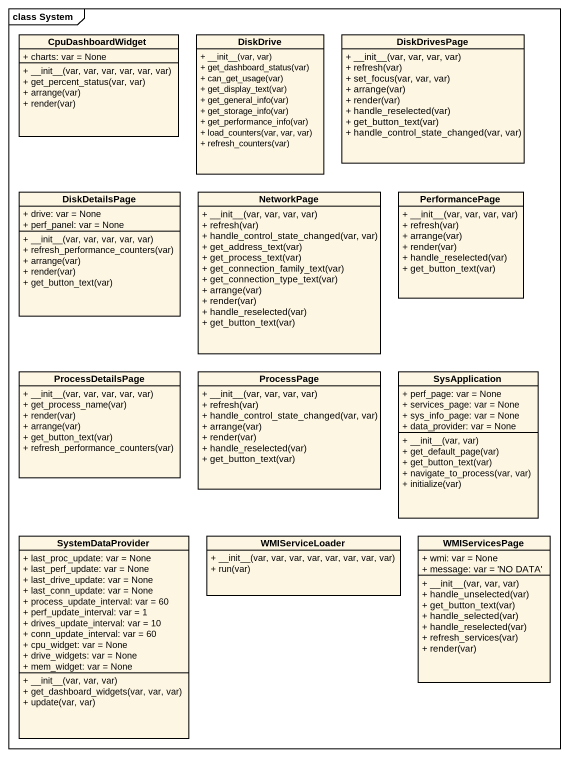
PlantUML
@startuml
mainframe class System
hide circle
hide empty members
skinparam classAttributeIconSize 0
class CpuDashboardWidget {
  + charts: var = None
  + ~__init~__(var, var, var, var, var, var)
  + get_percent_status(var, var)
  + arrange(var)
  + render(var)
}
class DiskDrive {
  + ~__init~__(var, var)
  + get_dashboard_status(var)
  + can_get_usage(var)
  + get_display_text(var)
  + get_general_info(var)
  + get_storage_info(var)
  + get_performance_info(var)
  + load_counters(var, var, var)
  + refresh_counters(var)
}
class DiskDrivesPage {
  + ~__init~__(var, var, var, var)
  + refresh(var)
  + set_focus(var, var, var)
  + arrange(var)
  + render(var)
  + handle_reselected(var)
  + get_button_text(var)
  + handle_control_state_changed(var, var)
}
class DiskDetailsPage {
  + drive: var = None
  + perf_panel: var = None
  + ~__init~__(var, var, var, var, var)
  + refresh_performance_counters(var)
  + arrange(var)
  + render(var)
  + get_button_text(var)
}
class NetworkPage {
  + ~__init~__(var, var, var, var)
  + refresh(var)
  + handle_control_state_changed(var, var)
  + get_address_text(var)
  + get_process_text(var)
  + get_connection_family_text(var)
  + get_connection_type_text(var)
  + arrange(var)
  + render(var)
  + handle_reselected(var)
  + get_button_text(var)
}
class PerformancePage {
  + ~__init~__(var, var, var, var)
  + refresh(var)
  + arrange(var)
  + render(var)
  + handle_reselected(var)
  + get_button_text(var)
}
class ProcessDetailsPage {
  + ~__init~__(var, var, var, var, var)
  + get_process_name(var)
  + render(var)
  + arrange(var)
  + get_button_text(var)
  + refresh_performance_counters(var)
}
class ProcessPage {
  + ~__init~__(var, var, var, var)
  + refresh(var)
  + handle_control_state_changed(var, var)
  + arrange(var)
  + render(var)
  + handle_reselected(var)
  + get_button_text(var)
}
class SysApplication {
  + perf_page: var = None
  + services_page: var = None
  + sys_info_page: var = None
  + data_provider: var = None
  + ~__init~__(var, var)
  + get_default_page(var)
  + get_button_text(var)
  + navigate_to_process(var, var)
  + initialize(var)
}
class SystemDataProvider {
  + last_proc_update: var = None
  + last_perf_update: var = None
  + last_drive_update: var = None
  + last_conn_update: var = None
  + process_update_interval: var = 60
  + perf_update_interval: var = 1
  + drives_update_interval: var = 10
  + conn_update_interval: var = 60
  + cpu_widget: var = None
  + drive_widgets: var = None
  + mem_widget: var = None
  + ~__init~__(var, var, var)
  + get_dashboard_widgets(var, var, var)
  + update(var, var)
}
class WMIServiceLoader {
  + ~__init~__(var, var, var, var, var, var, var, var)
  + run(var)
}
class WMIServicesPage {
  + wmi: var = None
  + message: var = 'NO DATA'
  + ~__init~__(var, var, var)
  + handle_unselected(var)
  + get_button_text(var)
  + handle_selected(var)
  + handle_reselected(var)
  + refresh_services(var)
  + render(var)
}
@enduml
